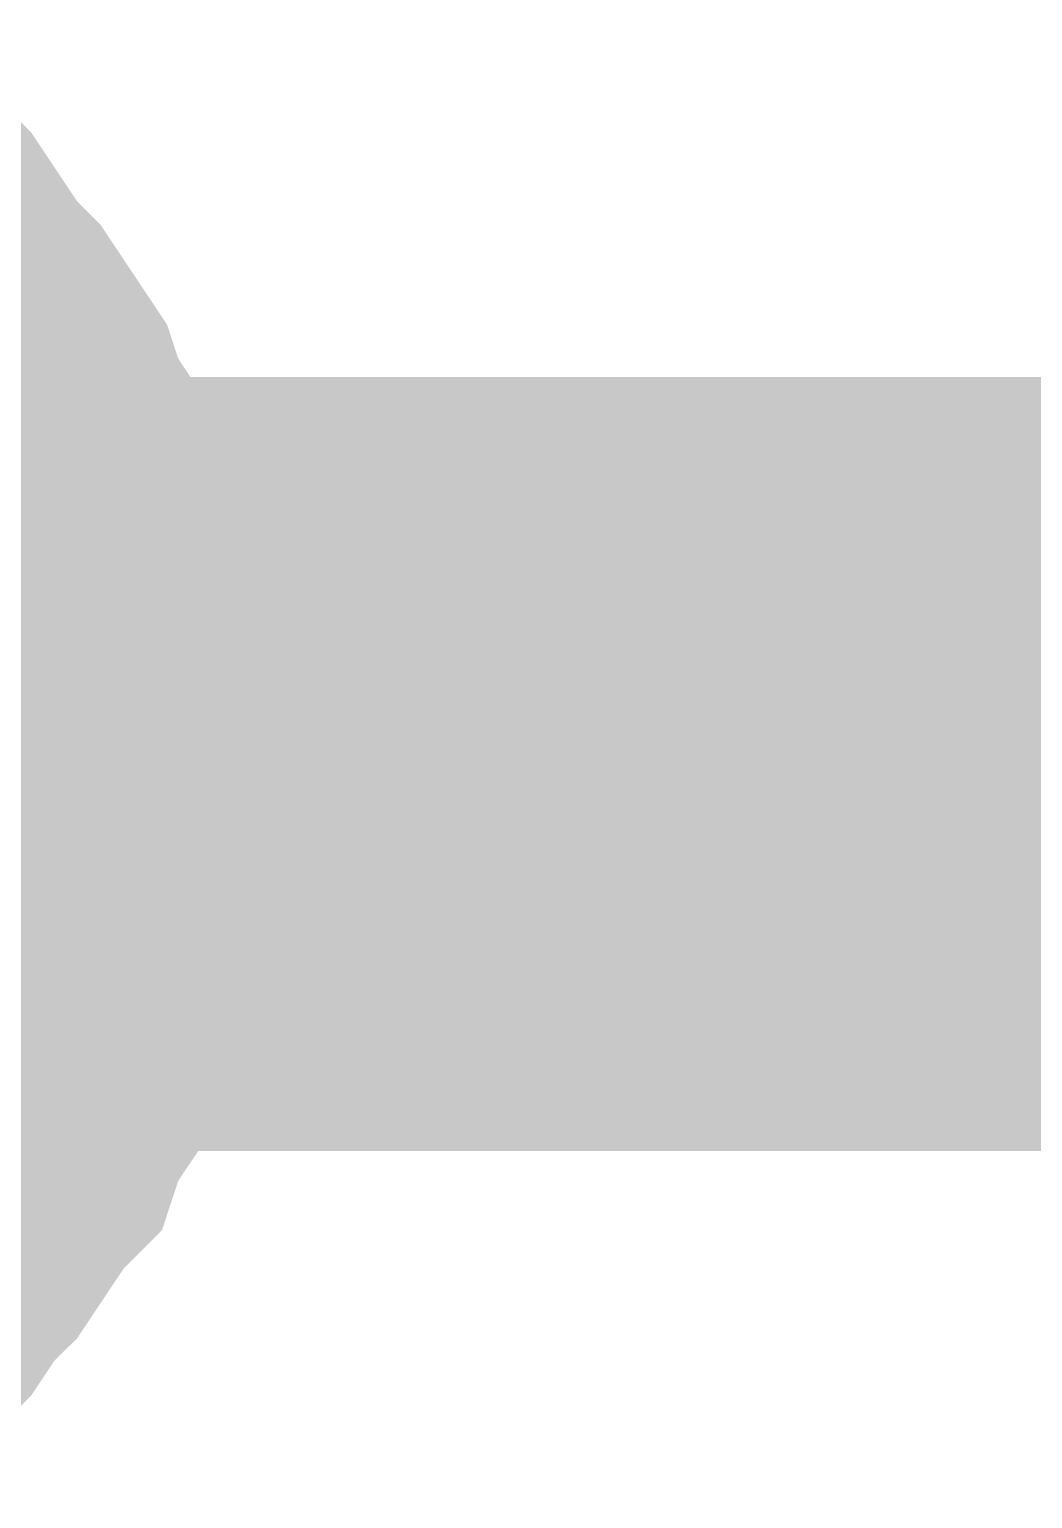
# Model space of a CAD drawing. Header units: inches. Extents: x 0 to 841, y 0 to 594.
# Drawn here: x 220.696 to 221.667, y 364.284 to 365.706 of the extents above; entities that cross this region are included whole.
import ezdxf

# ---------------------------------------------------------------- set-up
doc = ezdxf.new("R2010")
doc.units = ezdxf.units.IN
doc.layers.add('Sheet', color=255, linetype='Continuous')

msp = doc.modelspace()

# ---------------------------------------------------------------- linework, layer by layer
at = {"layer": 'Sheet'}
for points in [[(220.5357, 365.5566, 0.2997, 0.2997, 0), (220.5581, 365.5341, 0.2997, 0.2997, 0), (220.5806, 365.5117, 0.2997, 0.2997, 0), (220.603, 365.478, 0.2997, 0.2997, 0), (220.6255, 365.4443, 0.2997, 0.2997, 0), (220.648, 365.4218, 0.2997, 0.2997, 0), (220.6704, 365.3882, 0.2997, 0.2997, 0), (220.6929, 365.3545, 0.2997, 0.2997, 0), (220.7041, 365.3208, 0.2997, 0.2997, 0), (220.7266, 365.2871, 0.2997, 0.2997, 0), (220.7378, 365.2534, 0.2997, 0.2997, 0), (220.749, 365.2197, 0.2997, 0.2997, 0), (220.7603, 365.186, 0.2997, 0.2997, 0), (220.7715, 365.1523, 0.2997, 0.2997, 0), (220.7715, 365.1074, 0.2997, 0.2997, 0), (220.7827, 365.0737, 0.2997, 0.2997, 0), (220.7827, 365.0288, 0.2997, 0.2997, 0), (220.7827, 364.9951, 0.2997, 0.2997, 0)], [(220.5357, 365.5566, 0.2997, 0.2997, 0), (220.5581, 365.5341, 0.2997, 0.2997, 0), (220.5806, 365.5117, 0.2997, 0.2997, 0), (220.603, 365.478, 0.2997, 0.2997, 0), (220.6255, 365.4443, 0.2997, 0.2997, 0), (220.648, 365.4218, 0.2997, 0.2997, 0), (220.6704, 365.3882, 0.2997, 0.2997, 0), (220.6929, 365.3545, 0.2997, 0.2997, 0), (220.7041, 365.3208, 0.2997, 0.2997, 0), (220.7266, 365.2871, 0.2997, 0.2997, 0), (220.7378, 365.2534, 0.2997, 0.2997, 0), (220.749, 365.2197, 0.2997, 0.2997, 0), (220.7603, 365.186, 0.2997, 0.2997, 0), (220.7715, 365.1523, 0.2997, 0.2997, 0), (220.7715, 365.1074, 0.2997, 0.2997, 0), (220.7827, 365.0737, 0.2997, 0.2997, 0), (220.7827, 365.0288, 0.2997, 0.2997, 0), (220.7827, 364.9951, 0.2997, 0.2997, 0)], [(220.6255, 365.4443, 0.0991, 0.0991, 0), (220.648, 365.4218, 0.0991, 0.0991, 0), (220.6704, 365.3882, 0.0991, 0.0991, 0), (220.6929, 365.3545, 0.0991, 0.0991, 0), (220.7041, 365.3208, 0.0991, 0.0991, 0), (220.7266, 365.2871, 0.0991, 0.0991, 0), (220.7378, 365.2534, 0.0991, 0.0991, 0), (220.749, 365.2197, 0.0991, 0.0991, 0), (220.7603, 365.186, 0.0991, 0.0991, 0), (220.7715, 365.1523, 0.0991, 0.0991, 0), (220.7715, 365.1074, 0.0991, 0.0991, 0), (220.7827, 365.0737, 0.0991, 0.0991, 0), (220.7827, 365.0288, 0.0991, 0.0991, 0), (220.7827, 364.9951, 0.0991, 0.0991, 0)], [(220.6255, 365.4443, 0.0991, 0.0991, 0), (220.648, 365.4218, 0.0991, 0.0991, 0), (220.6704, 365.3882, 0.0991, 0.0991, 0), (220.6929, 365.3545, 0.0991, 0.0991, 0), (220.7041, 365.3208, 0.0991, 0.0991, 0), (220.7266, 365.2871, 0.0991, 0.0991, 0), (220.7378, 365.2534, 0.0991, 0.0991, 0), (220.749, 365.2197, 0.0991, 0.0991, 0), (220.7603, 365.186, 0.0991, 0.0991, 0), (220.7715, 365.1523, 0.0991, 0.0991, 0), (220.7715, 365.1074, 0.0991, 0.0991, 0), (220.7827, 365.0737, 0.0991, 0.0991, 0), (220.7827, 365.0288, 0.0991, 0.0991, 0), (220.7827, 364.9951, 0.0991, 0.0991, 0)], [(212.5182, 364.9951, 0.7493, 0.7493, 0), (220.0191, 364.9951, 0.7493, 0.7493, 0), (235.021, 364.9951, 0.7493, 0.7493, 0)], [(220.7827, 364.9951, 0.2997, 0.2997, 0), (220.7827, 364.9502, 0.2997, 0.2997, 0), (220.7827, 364.9165, 0.2997, 0.2997, 0), (220.7715, 364.8828, 0.2997, 0.2997, 0), (220.7715, 364.8379, 0.2997, 0.2997, 0), (220.7603, 364.8042, 0.2997, 0.2997, 0), (220.749, 364.7705, 0.2997, 0.2997, 0), (220.7378, 364.7256, 0.2997, 0.2997, 0), (220.7266, 364.6919, 0.2997, 0.2997, 0), (220.7041, 364.6582, 0.2997, 0.2997, 0), (220.6929, 364.6245, 0.2997, 0.2997, 0), (220.6704, 364.6021, 0.2997, 0.2997, 0), (220.648, 364.5684, 0.2997, 0.2997, 0), (220.6255, 364.5347, 0.2997, 0.2997, 0), (220.603, 364.5123, 0.2997, 0.2997, 0), (220.5806, 364.4786, 0.2997, 0.2997, 0), (220.5581, 364.4561, 0.2997, 0.2997, 0), (220.5357, 364.4336, 0.2997, 0.2997, 0)], [(220.7827, 364.9951, 0.2997, 0.2997, 0), (220.7827, 364.9502, 0.2997, 0.2997, 0), (220.7827, 364.9165, 0.2997, 0.2997, 0), (220.7715, 364.8828, 0.2997, 0.2997, 0), (220.7715, 364.8379, 0.2997, 0.2997, 0), (220.7603, 364.8042, 0.2997, 0.2997, 0), (220.749, 364.7705, 0.2997, 0.2997, 0), (220.7378, 364.7256, 0.2997, 0.2997, 0), (220.7266, 364.6919, 0.2997, 0.2997, 0), (220.7041, 364.6582, 0.2997, 0.2997, 0), (220.6929, 364.6245, 0.2997, 0.2997, 0), (220.6704, 364.6021, 0.2997, 0.2997, 0), (220.648, 364.5684, 0.2997, 0.2997, 0), (220.6255, 364.5347, 0.2997, 0.2997, 0), (220.603, 364.5123, 0.2997, 0.2997, 0), (220.5806, 364.4786, 0.2997, 0.2997, 0), (220.5581, 364.4561, 0.2997, 0.2997, 0), (220.5357, 364.4336, 0.2997, 0.2997, 0)], [(220.7827, 364.9951, 0.2997, 0.2997, 0), (220.7827, 364.9951, 0.2997, 0.2997, 0), (220.7827, 364.9951, 0.2997, 0.2997, 0), (220.7827, 364.9951, 0.2997, 0.2997, 0), (220.7827, 364.9951, 0.2997, 0.2997, 0), (220.7827, 364.9951, 0.2997, 0.2997, 0), (220.7827, 364.9951, 0.2997, 0.2997, 0), (220.7827, 364.9951, 0.2997, 0.2997, 0), (220.7827, 364.9951, 0.2997, 0.2997, 0), (220.7827, 364.9951, 0.2997, 0.2997, 0), (220.7827, 364.9951, 0.2997, 0.2997, 0), (220.7827, 364.9951, 0.2997, 0.2997, 0), (220.7827, 364.9951, 0.2997, 0.2997, 0), (220.7827, 364.9951, 0.2997, 0.2997, 0), (220.7827, 364.9951, 0.2997, 0.2997, 0), (220.7827, 364.9951, 0.2997, 0.2997, 0), (220.7827, 364.9951, 0.2997, 0.2997, 0), (220.7827, 364.9951, 0.2997, 0.2997, 0), (220.7827, 364.9951, 0.2997, 0.2997, 0), (220.7827, 364.9951, 0.2997, 0.2997, 0), (220.7827, 364.9951, 0.2997, 0.2997, 0), (220.7827, 364.9951, 0.2997, 0.2997, 0), (220.7827, 364.9951, 0.2997, 0.2997, 0), (220.7827, 364.9951, 0.2997, 0.2997, 0), (220.7827, 364.9951, 0.2997, 0.2997, 0), (220.7827, 364.9951, 0.2997, 0.2997, 0), (220.7827, 364.9951, 0.2997, 0.2997, 0), (220.7827, 364.9951, 0.2997, 0.2997, 0), (220.7827, 364.9951, 0.2997, 0.2997, 0), (220.7827, 364.9951, 0.2997, 0.2997, 0), (220.7827, 364.9951, 0.2997, 0.2997, 0), (220.7827, 364.9951, 0.2997, 0.2997, 0), (220.7827, 364.9951, 0.2997, 0.2997, 0)], [(220.7827, 364.9951, 0.2997, 0.2997, 0), (220.7827, 364.9951, 0.2997, 0.2997, 0)], [(220.7827, 364.9951, 0.2997, 0.2997, 0), (220.7827, 364.9951, 0.2997, 0.2997, 0), (220.7827, 364.9951, 0.2997, 0.2997, 0), (220.7827, 364.9951, 0.2997, 0.2997, 0), (220.7827, 364.9951, 0.2997, 0.2997, 0), (220.7827, 364.9951, 0.2997, 0.2997, 0), (220.7827, 364.9951, 0.2997, 0.2997, 0), (220.7827, 364.9951, 0.2997, 0.2997, 0), (220.7827, 364.9951, 0.2997, 0.2997, 0), (220.7827, 364.9951, 0.2997, 0.2997, 0), (220.7827, 364.9951, 0.2997, 0.2997, 0), (220.7827, 364.9951, 0.2997, 0.2997, 0), (220.7827, 364.9951, 0.2997, 0.2997, 0), (220.7827, 364.9951, 0.2997, 0.2997, 0), (220.7827, 364.9951, 0.2997, 0.2997, 0), (220.7827, 364.9951, 0.2997, 0.2997, 0), (220.7827, 364.9951, 0.2997, 0.2997, 0), (220.7827, 364.9951, 0.2997, 0.2997, 0), (220.7827, 364.9951, 0.2997, 0.2997, 0), (220.7827, 364.9951, 0.2997, 0.2997, 0), (220.7827, 364.9951, 0.2997, 0.2997, 0), (220.7827, 364.9951, 0.2997, 0.2997, 0), (220.7827, 364.9951, 0.2997, 0.2997, 0), (220.7827, 364.9951, 0.2997, 0.2997, 0), (220.7827, 364.9951, 0.2997, 0.2997, 0), (220.7827, 364.9951, 0.2997, 0.2997, 0), (220.7827, 364.9951, 0.2997, 0.2997, 0), (220.7827, 364.9951, 0.2997, 0.2997, 0), (220.7827, 364.9951, 0.2997, 0.2997, 0), (220.7827, 364.9951, 0.2997, 0.2997, 0), (220.7827, 364.9951, 0.2997, 0.2997, 0), (220.7827, 364.9951, 0.2997, 0.2997, 0), (220.7827, 364.9951, 0.2997, 0.2997, 0)], [(220.7827, 364.9951, 0.2997, 0.2997, 0), (220.7827, 364.9951, 0.2997, 0.2997, 0)], [(220.7827, 364.9951, 0.0991, 0.0991, 0), (220.7827, 364.9502, 0.0991, 0.0991, 0), (220.7827, 364.9165, 0.0991, 0.0991, 0), (220.7715, 364.8828, 0.0991, 0.0991, 0), (220.7715, 364.8379, 0.0991, 0.0991, 0), (220.7603, 364.8042, 0.0991, 0.0991, 0), (220.749, 364.7705, 0.0991, 0.0991, 0), (220.7378, 364.7256, 0.0991, 0.0991, 0), (220.7266, 364.6919, 0.0991, 0.0991, 0), (220.7041, 364.6582, 0.0991, 0.0991, 0), (220.6929, 364.6245, 0.0991, 0.0991, 0), (220.6704, 364.6021, 0.0991, 0.0991, 0), (220.648, 364.5684, 0.0991, 0.0991, 0), (220.6255, 364.5347, 0.0991, 0.0991, 0)], [(220.7827, 364.9951, 0.0991, 0.0991, 0), (220.7827, 364.9502, 0.0991, 0.0991, 0), (220.7827, 364.9165, 0.0991, 0.0991, 0), (220.7715, 364.8828, 0.0991, 0.0991, 0), (220.7715, 364.8379, 0.0991, 0.0991, 0), (220.7603, 364.8042, 0.0991, 0.0991, 0), (220.749, 364.7705, 0.0991, 0.0991, 0), (220.7378, 364.7256, 0.0991, 0.0991, 0), (220.7266, 364.6919, 0.0991, 0.0991, 0), (220.7041, 364.6582, 0.0991, 0.0991, 0), (220.6929, 364.6245, 0.0991, 0.0991, 0), (220.6704, 364.6021, 0.0991, 0.0991, 0), (220.648, 364.5684, 0.0991, 0.0991, 0), (220.6255, 364.5347, 0.0991, 0.0991, 0)], [(220.7827, 364.9951, 0.0991, 0.0991, 0), (220.7827, 364.9951, 0.0991, 0.0991, 0), (220.7827, 364.9951, 0.0991, 0.0991, 0), (220.7827, 364.9951, 0.0991, 0.0991, 0), (220.7827, 364.9951, 0.0991, 0.0991, 0), (220.7827, 364.9951, 0.0991, 0.0991, 0), (220.7827, 364.9951, 0.0991, 0.0991, 0), (220.7827, 364.9951, 0.0991, 0.0991, 0), (220.7827, 364.9951, 0.0991, 0.0991, 0), (220.7827, 364.9951, 0.0991, 0.0991, 0), (220.7827, 364.9951, 0.0991, 0.0991, 0), (220.7827, 364.9951, 0.0991, 0.0991, 0), (220.7827, 364.9951, 0.0991, 0.0991, 0), (220.7827, 364.9951, 0.0991, 0.0991, 0), (220.7827, 364.9951, 0.0991, 0.0991, 0), (220.7827, 364.9951, 0.0991, 0.0991, 0), (220.7827, 364.9951, 0.0991, 0.0991, 0), (220.7827, 364.9951, 0.0991, 0.0991, 0), (220.7827, 364.9951, 0.0991, 0.0991, 0), (220.7827, 364.9951, 0.0991, 0.0991, 0), (220.7827, 364.9951, 0.0991, 0.0991, 0), (220.7827, 364.9951, 0.0991, 0.0991, 0), (220.7827, 364.9951, 0.0991, 0.0991, 0), (220.7827, 364.9951, 0.0991, 0.0991, 0), (220.7827, 364.9951, 0.0991, 0.0991, 0), (220.7827, 364.9951, 0.0991, 0.0991, 0), (220.7827, 364.9951, 0.0991, 0.0991, 0), (220.7827, 364.9951, 0.0991, 0.0991, 0), (220.7827, 364.9951, 0.0991, 0.0991, 0), (220.7827, 364.9951, 0.0991, 0.0991, 0), (220.7827, 364.9951, 0.0991, 0.0991, 0), (220.7827, 364.9951, 0.0991, 0.0991, 0), (220.7827, 364.9951, 0.0991, 0.0991, 0)], [(220.7827, 364.9951, 0.0991, 0.0991, 0), (220.7827, 364.9951, 0.0991, 0.0991, 0)], [(220.7827, 364.9951, 0.0991, 0.0991, 0), (220.7827, 364.9951, 0.0991, 0.0991, 0), (220.7827, 364.9951, 0.0991, 0.0991, 0), (220.7827, 364.9951, 0.0991, 0.0991, 0), (220.7827, 364.9951, 0.0991, 0.0991, 0), (220.7827, 364.9951, 0.0991, 0.0991, 0), (220.7827, 364.9951, 0.0991, 0.0991, 0), (220.7827, 364.9951, 0.0991, 0.0991, 0), (220.7827, 364.9951, 0.0991, 0.0991, 0), (220.7827, 364.9951, 0.0991, 0.0991, 0), (220.7827, 364.9951, 0.0991, 0.0991, 0), (220.7827, 364.9951, 0.0991, 0.0991, 0), (220.7827, 364.9951, 0.0991, 0.0991, 0), (220.7827, 364.9951, 0.0991, 0.0991, 0), (220.7827, 364.9951, 0.0991, 0.0991, 0), (220.7827, 364.9951, 0.0991, 0.0991, 0), (220.7827, 364.9951, 0.0991, 0.0991, 0), (220.7827, 364.9951, 0.0991, 0.0991, 0), (220.7827, 364.9951, 0.0991, 0.0991, 0), (220.7827, 364.9951, 0.0991, 0.0991, 0), (220.7827, 364.9951, 0.0991, 0.0991, 0), (220.7827, 364.9951, 0.0991, 0.0991, 0), (220.7827, 364.9951, 0.0991, 0.0991, 0), (220.7827, 364.9951, 0.0991, 0.0991, 0), (220.7827, 364.9951, 0.0991, 0.0991, 0), (220.7827, 364.9951, 0.0991, 0.0991, 0), (220.7827, 364.9951, 0.0991, 0.0991, 0), (220.7827, 364.9951, 0.0991, 0.0991, 0), (220.7827, 364.9951, 0.0991, 0.0991, 0), (220.7827, 364.9951, 0.0991, 0.0991, 0), (220.7827, 364.9951, 0.0991, 0.0991, 0), (220.7827, 364.9951, 0.0991, 0.0991, 0), (220.7827, 364.9951, 0.0991, 0.0991, 0)], [(220.7827, 364.9951, 0.0991, 0.0991, 0), (220.7827, 364.9951, 0.0991, 0.0991, 0)]]:
    msp.add_lwpolyline(points, format="xyseb", dxfattribs=at)

doc.saveas('drawing.dxf')
